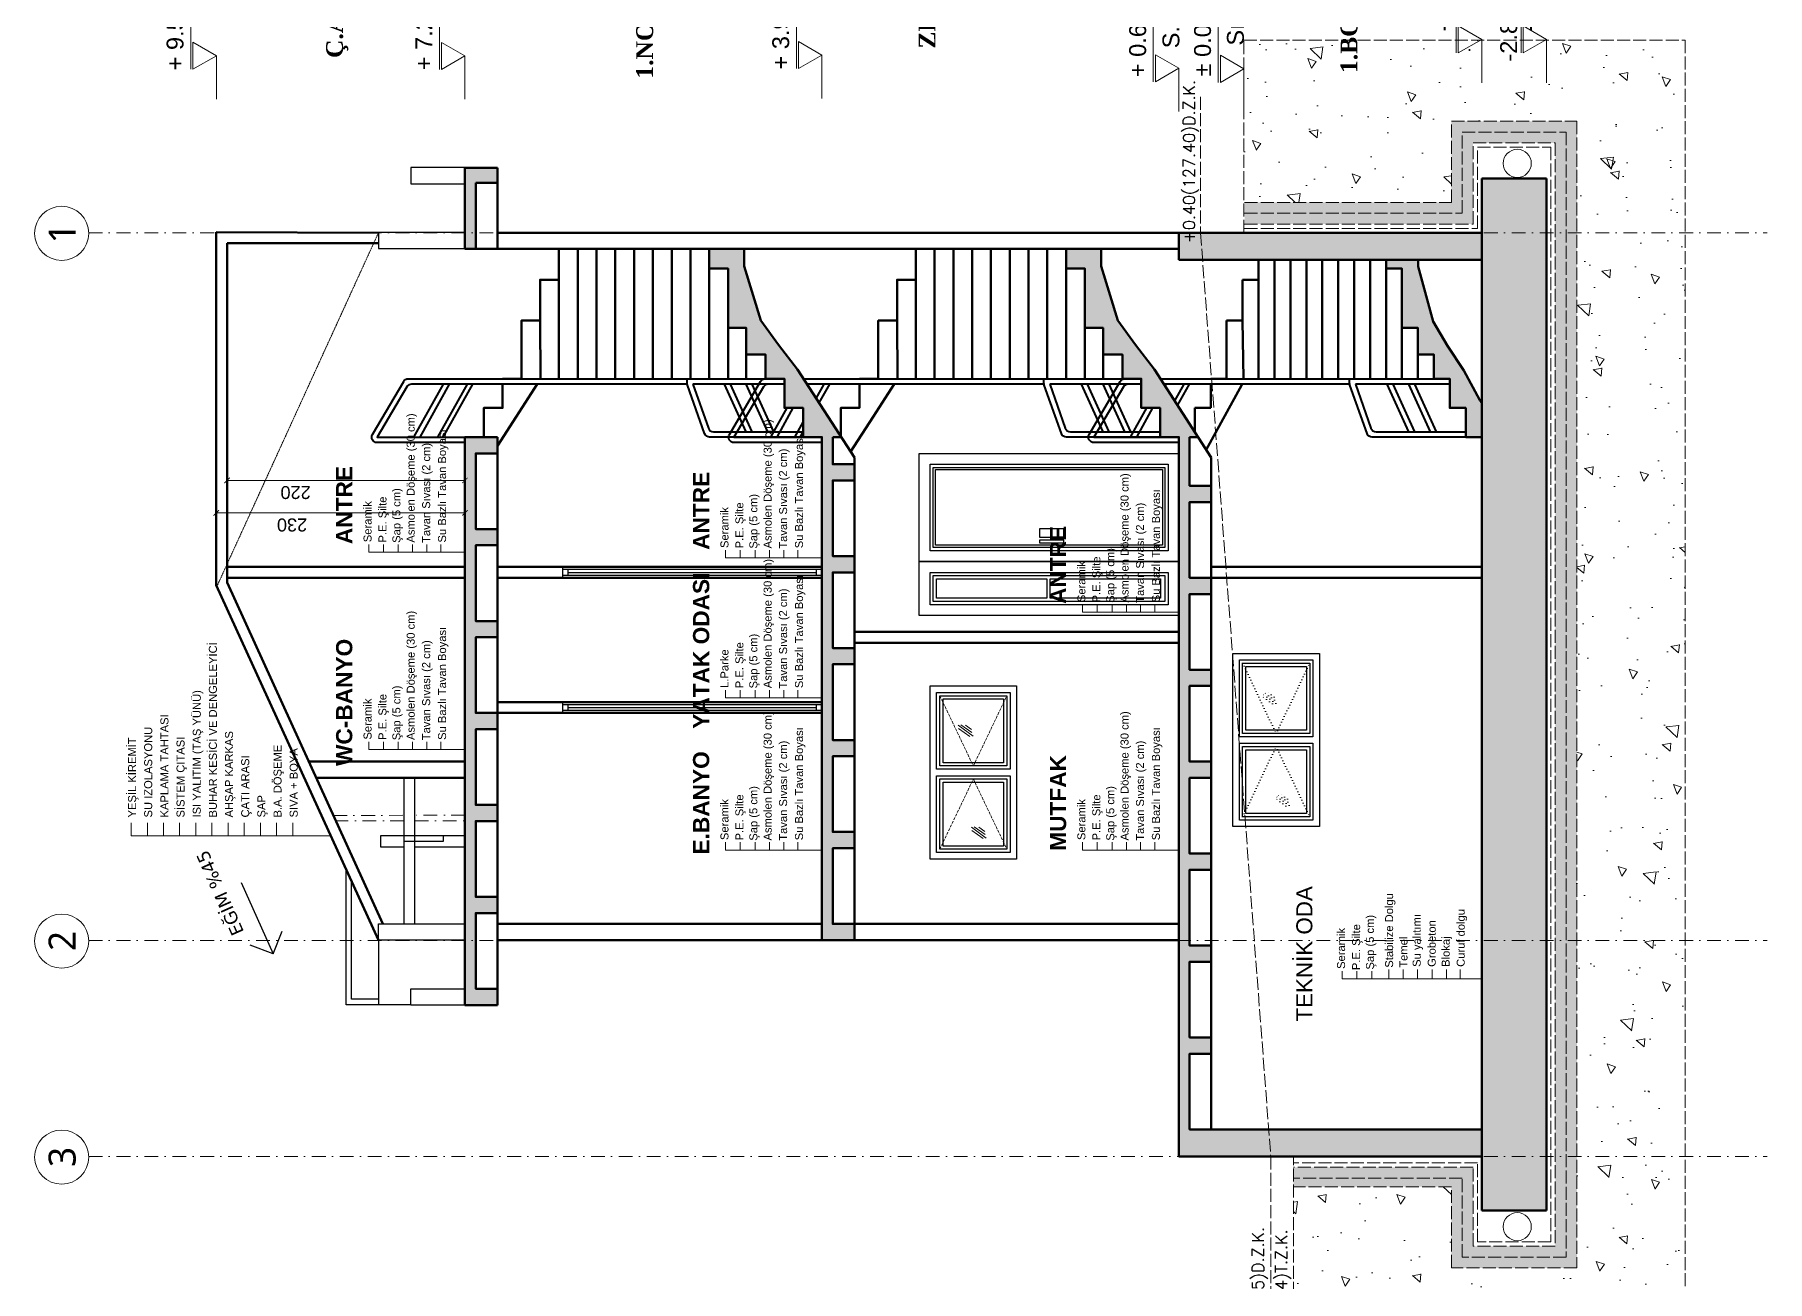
# Model space of a CAD drawing. Header units: millimetres. Extents: x 14753 to 45183, y 5640 to 19518.
# Drawn here: x 15991.6 to 16392.1, y 6504.4 to 6792.6 of the extents above; entities that cross this region are included whole.
import ezdxf

# ---------------------------------------------------------------- set-up
doc = ezdxf.new("R2010")
doc.units = ezdxf.units.MM
for name, pattern in [('ACAD_ISO02W100', [15, 12, -3]), ('ACAD_ISO07W100', [3, 0, -3]), ('DASHDOT', [25.4, 12.7, -6.35, 0, -6.35]), ('DOT', [0.25, 0, -0.25]), ('DUZ', [0]), ('HIDDEN', [0.375, 0.25, -0.125])]:
    doc.linetypes.add(name, pattern=pattern)
doc.layers.add('a_p1_enince', color=1, linetype='Continuous')
doc.layers.add('pencere', color=2, linetype='Continuous')
for name, color, linetype, lineweight in [('AKS', 251, 'DASHDOT', 0), ('Duvar', 1, 'Continuous', 50), ('DUVAR_0.30_gkhn', 7, 'DUZ', 30), ('Görüneyen', 250, 'HIDDEN', 0), ('k aks', 44, 'DASHDOT', 18), ('K GÖRÜNÜŞ ARKA', 133, 'Continuous', 25), ('k ic olcu', 254, 'Continuous', 18), ('k kot', 31, 'Continuous', 20), ('k pencere', 4, 'Continuous', 25), ('k tarama', 252, 'Continuous', 9), ('k yazi', 253, 'Continuous', 15), ('kesiklii çizgi', 244, 'ACAD_ISO02W100', 5), ('Kolon', 30, 'Continuous', 50), ('korkuluk', 6, 'Continuous', 40), ('YAZI', 1, 'Continuous', 0)]:
    doc.layers.add(name, color=color, linetype=linetype, lineweight=lineweight)
doc.styles.add('MtXpl_Segoe_UI', font='segoeui.ttf')
doc.styles.add('OLCU', font='romans.shx')
doc.styles.get("Standard").update_dxf_attribs({"font": 'arial.ttf'})
doc.dimstyles.new('icölcü', dxfattribs={"dimtxt": 12, "dimasz": 5, "dimexe": 1.25, "dimexo": 0.625, "dimgap": 5, "dimtad": 1, "dimdec": 0, "dimtxsty": 'Standard', "dimblk": 'ARCHTICK', "dimcen": -10, "dimse1": 1, "dimse2": 1, "dimadec": 0, "dimazin": 0, "dimtfac": 1, "dimtdec": 0, "dimtix": 1, "dimtmove": 0, "dimatfit": 3, "dimldrblk": 'ARCHTICK', "dimfxl": 1, "dimarcsym": 0})

# ---------------------------------------------------------------- blocks, each defined once
blk = doc.blocks.new('_ArchTick')
at = {"color": 0, "linetype": 'ByBlock', "const_width": 0.15}
blk.add_lwpolyline([(-0.5, -0.5), (0.5, 0.5)], dxfattribs=at)
blk = doc.blocks.new('*D876')
at = {"layer": 'Defpoints', "color": 0, "transparency": 16777216}
for p in [(389930, 4552732.9), (389981, 4552732.9), (389990, 4552502.9)]:
    blk.add_point(p, dxfattribs=at)
at = {"layer": 'k ic olcu', "color": 0, "lineweight": -2, "transparency": 16777216}
blk.add_line((389981, 4552502.9), (389981, 4552732.9), dxfattribs=at)
at = {"layer": 'k ic olcu', "color": 0, "lineweight": -2, "transparency": 16777216, "xscale": 5, "yscale": 5, "zscale": 5}
for p, rotation in [((389981, 4552732.9), 90), ((389981, 4552502.9), 270)]:
    blk.add_blockref('_ArchTick', p, dxfattribs=dict(at, rotation=rotation))
at = {"layer": 'k ic olcu', "color": 0, "transparency": 16777216, "insert": (389969.9, 4552662.8), "char_height": 12, "attachment_point": 5, "rotation": 90}
blk.add_mtext('230', dxfattribs=at)
blk = doc.blocks.new('GXFFCGXFGFC')
at = {"layer": 'k yazi'}
for p, q in [((25995.3, 12934.2), (25995.3, 12749.5)), ((26007.4, 12934.2), (25995.3, 12934.2)), ((26007.4, 12919.2), (25995.3, 12919.2)), ((26007.4, 12904.3), (25995.3, 12904.3)), ((26007.4, 12889.4), (25995.3, 12889.4)), ((26007.4, 12874.4), (25995.3, 12874.4)), ((26007.4, 12859.5), (25995.3, 12859.5)), ((26007.4, 12844.6), (25995.3, 12844.6)), ((26007.4, 12829.6), (25995.3, 12829.6)), ((26007.4, 12814.7), (25995.3, 12814.7)), ((26007.4, 12799.7), (25995.3, 12799.7)), ((26007.4, 12784.8), (25995.3, 12784.8))]:
    blk.add_line(p, q, dxfattribs=at)
for s, p in [('YEŞİL KİREMİT', (26012.4, 12929.6)), ('SU IZOLASYONU', (26012.4, 12914.7)), ('KAPLAMA TAHTASI', (26012.4, 12899.7)), ('SİSTEM ÇITASI', (26012.4, 12884.8)), ('BUHAR KESİCİ VE DENGELEYİCİ', (26012.4, 12854.9)), ('ISI YALITIM (TAŞ YÜNÜ)', (26012.4, 12869.8)), ('AHŞAP KARKAS', (26012.4, 12840)), ('ÇATI ARASI', (26012.4, 12825)), ('ŞAP', (26012.4, 12810.1)), ('B.A. DÖŞEME', (26012.4, 12795.1)), ('SIVA + BOYA', (26012.4, 12780.2))]:
    blk.add_text(s, height=7.4, dxfattribs=at).set_placement(p)
blk = doc.blocks.new('kot1')
for p, q in [((578788.5, 90039.1), (578863, 90039.1)), ((578801, 90015.5), (578761, 90015.5))]:
    blk.add_line(p, q)
blk.add_lwpolyline([(578813.5, 90037.1), (578788.5, 90037.1), (578801, 90015.5)], close=True)
blk = doc.blocks.new('KOT11')
at = {"layer": 'YAZI'}
for p in [(-188397.4, 4462717.3), (-188397.5, 4462487.4), (-188396.8, 4462157.4), (-188408.9, 4461827.4), (-188409.5, 4461767.4), (-188382.3, 4461547.4), (-188382.3, 4461487.4)]:
    blk.add_blockref('kot1', p, dxfattribs=at)
for s, p in [('+ 9.50', (390390.1, 4552763.2, 574.2)), ('Mahya Kotu', (390438.3, 4552732.5, 574.2)), ('+ 7.20', (390390.2, 4552533.2, 574.2)), ('Döşeme Üst Kotu', (390439.6, 4552502.4, 574.2)), ('+ 3.90', (390390.9, 4552203.2, 574.2)), ('Döşeme Üst Kotu', (390434.3, 4552172.4, 574.2)), ('+ 0.60(127.60)', (390383.8, 4551873.2, 574.2)), ('S.B.K.', (390410.5, 4551842.4, 574.2)), ('± 0.00(127.00)', (390384.5, 4551813.2, 574.2)), ('Sıfır kotu', (390413, 4551782.8, 574.2)), ('-2.20', (390426.2, 4551591.2, 574.2)), ('Temel Üst Kotu', (390431.9, 4551562.4, 574.2)), ('-2.80', (390398.2, 4551530.2, 459.4)), ('Temel Alt Kotu', (390426.7, 4551502.5, 459.4))]:
    blk.add_text(s, height=15.6, dxfattribs=at).set_placement(p)
at = {"layer": 'YAZI', "char_height": 15.6, "width": 230.85, "attachment_point": 2}
for s, insert in [('{\\fTimes New Roman|b1|i0|c162|p18;Ç.A.P.}', (390434.6, 4552631.3, 0)), ('{\\fTimes New Roman|b1|i0|c162|p18;1.NORMAL  KAT}', (390476.4, 4552344.6, 0)), ('{\\fTimes New Roman|b1|i0|c162|p18;ZEMİN  KAT}', (390481.6, 4552083.5, 0)), ('{\\fTimes New Roman|b1|i0|c162|p18;1.BODRUM  KAT}', (390481.6, 4551693.4, 0))]:
    blk.add_mtext(s, dxfattribs=dict(at, insert=insert))
blk = doc.blocks.new('*D863')
at = {"layer": 'Defpoints', "color": 0, "transparency": 16777216}
for p in [(390011, 4552722.9), (390230.3, 4552722.9), (390020, 4552502.9)]:
    blk.add_point(p, dxfattribs=at)
at = {"layer": 'k ic olcu', "color": 0, "lineweight": -2, "transparency": 16777216}
blk.add_line((390011, 4552502.9), (390011, 4552722.9), dxfattribs=at)
at = {"layer": 'k ic olcu', "color": 0, "lineweight": -2, "transparency": 16777216, "xscale": 5, "yscale": 5, "zscale": 5}
for p, rotation in [((390011, 4552722.9), 90), ((390011, 4552502.9), 270)]:
    blk.add_blockref('_ArchTick', p, dxfattribs=dict(at, rotation=rotation))
at = {"layer": 'k ic olcu', "color": 0, "transparency": 16777216, "insert": (389999.9, 4552659.5), "char_height": 12, "attachment_point": 5, "rotation": 90}
blk.add_mtext('220', dxfattribs=at)
blk = doc.blocks.new('a blok a-a kesit')
at = {"layer": 'k tarama'}
h = blk.add_hatch(dxfattribs=at)
h.set_pattern_fill('JIS_STN_2.5', color=256, scale=1.5)
h.paths.add_polyline_path([(389881, 4552492.9), (389951, 4552492.9), (389951, 4552472.9), (389966, 4552472.9), (389966, 4552492.9), (390036, 4552492.9), (390036, 4552472.9), (390051, 4552472.9), (390051, 4552502.9), (389526, 4552502.9), (389526, 4552472.9), (389541, 4552472.9), (389541, 4552492.9), (389611, 4552492.9), (389611, 4552472.9), (389626, 4552472.9), (389626, 4552492.9), (389696, 4552492.9), (389696, 4552472.9), (389711, 4552472.9), (389711, 4552492.9), (389781, 4552492.9), (389781, 4552472.9), (389796, 4552472.9), (389796, 4552492.9), (389866, 4552492.9), (389866, 4552472.9), (389881, 4552472.9)])
h.paths.add_polyline_path([(390300, 4552502.9), (390225, 4552502.9), (390225, 4552492.9), (390286, 4552492.9), (390286, 4552472.9), (390300, 4552472.9)])
h.paths.add_polyline_path([(390136.3, 4551883), (390158.8, 4551899.3), (390209.1, 4551914.7), (390225, 4551914.7), (390225, 4551947.1), (390206.9, 4551947.1), (390206.9, 4551929.7), (390152, 4551929.7), (390152, 4551912.9), (390127.3, 4551912.9), (390127.3, 4551895), (390105, 4551895), (390105, 4551877.6), (390078, 4551877.6), (390078, 4551860.3), (390051, 4551860.3), (390051, 4551842.9), (389386, 4551842.9), (389386, 4551562.9), (389411, 4551562.9), (389411, 4551812.9), (389411, 4551832.9), (389481, 4551832.9), (389481, 4551812.9), (389496, 4551812.9), (389496, 4551832.9), (389566, 4551832.9), (389566, 4551812.9), (389581, 4551812.9), (389581, 4551832.9), (389651, 4551832.9), (389651, 4551812.9), (389666, 4551812.9), (389666, 4551832.9), (389736, 4551832.9), (389736, 4551812.9), (389751, 4551812.9), (389751, 4551832.9), (389821, 4551832.9), (389821, 4551812.9), (389836, 4551812.9), (389836, 4551832.9), (389906, 4551832.9), (389906, 4551812.9), (389921, 4551812.9), (389921, 4551832.9), (389991, 4551832.9), (389991, 4551812.9), (390006, 4551812.9), (390006, 4551832.9), (390051, 4551832.9), (390051, 4551825.1), (390113.7, 4551865.4)])
h.paths.add_polyline_path([(390290, 4551562.9), (389336, 4551562.9), (389336, 4551502.9), (390290, 4551502.9)])
h.paths.add_polyline_path([(390240, 4551842.9), (390215, 4551842.9), (390215, 4551562.9), (390240, 4551562.9)])
h.paths.add_polyline_path([(390215, 4551651.3), (390206.9, 4551651.3), (390206.9, 4551636.6), (390152, 4551636.6), (390152, 4551621.8), (390127.3, 4551621.8), (390127.3, 4551607.1), (390105, 4551607.1), (390105, 4551592.4), (390078, 4551592.4), (390078, 4551577.6), (390051, 4551577.6), (390051, 4551562.9), (390082.3, 4551562.9), (390085.2, 4551564.5), (390112.7, 4551579.5), (390135.3, 4551594.4), (390157.9, 4551607.9), (390208.9, 4551621.6), (390215, 4551621.6)], flags=17)
h.paths.add_polyline_path([(389671, 4552162.9), (389671, 4552142.9), (389686, 4552142.9), (389686, 4552162.9), (389756, 4552162.9), (389756, 4552142.9), (389771, 4552142.9), (389771, 4552162.9), (389841, 4552162.9), (389841, 4552142.9), (389856, 4552142.9), (389856, 4552162.9), (389926, 4552162.9), (389926, 4552142.9), (389941, 4552142.9), (389941, 4552162.9), (390011, 4552162.9), (390011, 4552142.9), (390026, 4552142.9), (390026, 4552162.9), (390051, 4552162.9), (390051, 4552155.1), (390113.7, 4552195.4), (390136.3, 4552213), (390158.8, 4552229.3), (390209.1, 4552244.7), (390225, 4552244.7), (390225, 4552277.1), (390206.9, 4552277.1), (390206.9, 4552259.7), (390152, 4552259.7), (390152, 4552242.9), (390127.3, 4552242.9), (390127.3, 4552225), (390105, 4552225), (390105, 4552207.6), (390078, 4552207.6), (390078, 4552190.3), (390051, 4552190.3), (390051, 4552172.9), (389586, 4552172.9), (389586, 4552142.9), (389601, 4552142.9), (389601, 4552162.9)])
h = blk.add_hatch(dxfattribs=at)
h.set_pattern_fill('AR-CONC', color=256, scale=0.5)
h.paths.add_polyline_path([(390418, 4551782.1), (390268, 4551782.1), (390268, 4551590.9), (390343, 4551590.9), (390343, 4551474.9), (389283, 4551474.9), (389283, 4551590.9), (389358, 4551590.9), (389358, 4551736.9), (389183, 4551736.9), (389183, 4551374.9), (390418, 4551374.9)])
h.paths.add_polyline_path([(388999.1, 4551662.7), (389238.9, 4551662.7), (389238.9, 4551704.4), (388999.1, 4551704.4)])
h.paths.add_polyline_path([(389160.4, 4551525.8), (389230.3, 4551525.8), (389230.3, 4551555.6), (389160.4, 4551555.6)])
h.paths.add_polyline_path([(389009.1, 4551497), (389201.6, 4551497), (389201.6, 4551527.5), (389009.1, 4551527.5)])
h.paths.add_polyline_path([(389160.4, 4551585.8), (389230.3, 4551585.8), (389230.3, 4551615.6), (389160.4, 4551615.6)])
h.paths.add_polyline_path([(389013.9, 4551555.9), (389211.7, 4551555.9), (389211.7, 4551592.6), (389013.9, 4551592.6)])
h.paths.add_polyline_path([(390377.4, 4551652.7), (390617.2, 4551652.7), (390617.2, 4551694.4), (390377.4, 4551694.4)])
h.paths.add_polyline_path([(390406.2, 4551525.8), (390476.1, 4551525.8), (390476.1, 4551555.6), (390406.2, 4551555.6)])
h.paths.add_polyline_path([(390406.2, 4551585.8), (390476.1, 4551585.8), (390476.1, 4551615.6), (390406.2, 4551615.6)])
h = blk.add_hatch(dxfattribs=at)
h.set_pattern_fill('GRAVEL', color=256)
h.paths.add_polyline_path([(390343, 4551590.9), (390268, 4551590.9), (390268, 4551782.1), (390258, 4551782.1), (390258, 4551580.9), (390333, 4551580.9), (390333, 4551484.9), (389293, 4551484.9), (389293, 4551580.9), (389366, 4551580.9), (389366, 4551736.9), (389358, 4551736.9), (389358, 4551590.9), (389283, 4551590.9), (389283, 4551474.9), (390343, 4551474.9)])
h = blk.add_hatch(dxfattribs=at)
h.set_pattern_fill('JIS_STN_2.5', color=256, scale=1.5)
h.paths.add_polyline_path([(390258, 4551782.1), (390248, 4551782.1), (390248, 4551570.9), (390323, 4551570.9), (390323, 4551494.9), (389303, 4551494.9), (389303, 4551570.9), (389376, 4551570.9), (389376, 4551736.9), (389366, 4551736.9), (389366, 4551580.9), (389293, 4551580.9), (389293, 4551484.9), (390333, 4551484.9), (390333, 4551580.9), (390258, 4551580.9)])
at = {"layer": 'AKS'}
blk.add_lwpolyline([(389701.3, 4552624.6), (389701.4, 4552559.3), (389696.4, 4552559.3), (389696.3, 4552622.3)], dxfattribs=at)
blk.add_lwpolyline([(389696.4, 4552502.9), (389701.4, 4552502.9), (389701.4, 4552549.3), (389696.4, 4552549.3)], close=True, dxfattribs=at)
at = {"layer": 'Duvar'}
for p, q in [((389914.3, 4552732.9), (389586, 4552582.9)), ((389916.5, 4552722.9), (389601, 4552578.8)), ((390240.4, 4552732.9), (389914.3, 4552732.9)), ((390230.3, 4552722.9), (389916.5, 4552722.9)), ((389921, 4552502.9), (389921, 4552722.9)), ((389931, 4552502.9), (389931, 4552722.9)), ((390230.3, 4552582.9), (390230.3, 4552722.9)), ((390240, 4552582.9), (390240.4, 4552732.9)), ((389736, 4552502.9), (389736, 4552640.4)), ((389751, 4552502.9), (389751, 4552647.3)), ((389586, 4552172.9), (389586, 4552472.9)), ((389601, 4552172.9), (389601, 4552472.9)), ((389796, 4552172.9), (389796, 4552472.9)), ((389806, 4552172.9), (389806, 4552472.9)), ((389921, 4552172.9), (389921, 4552472.9)), ((389931, 4552172.9), (389931, 4552472.9)), ((390225, 4552172.9), (390225, 4552472.9)), ((390240, 4552172.9), (390240, 4552472.9)), ((390158.7, 4552433.4), (390105, 4552433)), ((390225, 4552416.1), (390105, 4552416.1)), ((390225, 4552398.7), (390105, 4552398.7)), ((390225, 4552381.3), (390105, 4552381.3)), ((390225, 4552364), (390105, 4552364)), ((390225, 4552346.6), (390105, 4552346.6)), ((390225, 4552329.2), (390105, 4552329.2)), ((390225, 4552311.8), (390105, 4552311.8)), ((390225, 4552294.5), (390105, 4552294.5)), ((390225, 4552277.1), (390105, 4552277.1)), ((390152, 4552259.7), (390105, 4552259.7)), ((390127.3, 4552242.9), (390105, 4552242.9)), ((390225, 4551842.9), (390225, 4552172.9)), ((390240, 4551842.9), (390240, 4552172.9)), ((389586, 4551842.9), (389586, 4552142.9)), ((389601, 4551842.9), (389601, 4552142.9)), ((389861, 4551842.9), (389861, 4552142.9)), ((389871, 4551842.9), (389871, 4552142.9)), ((390158.7, 4552103.4), (390105, 4552103)), ((390225, 4552086.1), (390105, 4552086.1)), ((390225, 4552068.7), (390105, 4552068.7)), ((390225, 4552051.3), (390105, 4552051.3)), ((390225, 4552034), (390105, 4552034)), ((390225, 4552016.6), (390105, 4552016.6)), ((390225, 4551999.2), (390105, 4551999.2)), ((390225, 4551981.8), (390105, 4551981.8)), ((390225, 4551964.5), (390105, 4551964.5)), ((390225, 4551947.1), (390105, 4551947.1)), ((390152, 4551929.7), (390105, 4551929.7)), ((390127.3, 4551912.9), (390105, 4551912.9)), ((390055.8, 4551828.2), (390078, 4551828.2)), ((390078, 4551828.2), (390078, 4551813.4)), ((389921, 4551562.9), (389921, 4551812.9)), ((389931, 4551562.9), (389931, 4551812.9)), ((390078, 4551813.4), (390100, 4551813.4)), ((390105, 4551813.4), (390105, 4551798.7)), ((390105, 4551798.7), (390158.7, 4551798.7)), ((390158.7, 4551798.7), (390158.7, 4551784)), ((390158.7, 4551784), (390105, 4551783.1)), ((390158.7, 4551784), (390196.5, 4551784)), ((390196.5, 4551784), (390196.5, 4551769.2)), ((390105, 4551769.2), (390215, 4551769.2)), ((390105, 4551754.5), (390215, 4551754.5)), ((390105, 4551739.7), (390215, 4551739.7)), ((390105, 4551725), (390215, 4551725)), ((390105, 4551710.3), (390215, 4551710.3)), ((390105, 4551695.5), (390215, 4551695.5)), ((390105, 4551680.8), (390215, 4551680.8)), ((390105, 4551666.1), (390215, 4551666.1)), ((390105, 4551651.3), (390215, 4551651.3)), ((390152, 4551636.6), (390105, 4551636.6)), ((390127.3, 4551621.8), (390105, 4551621.8))]:
    blk.add_line(p, q, dxfattribs=at)
for points in [[(390100, 4552468.2), (390078, 4552468.2), (390078, 4552485.5), (390051, 4552485.5)], [(390042.9, 4552472.9), (390069.9, 4552455.5), (390100, 4552436.2)], [(390196.5, 4552416.1), (390196.5, 4552433.4), (390158.7, 4552433.4), (390158.7, 4552450.8), (390105, 4552450.8), (390105, 4552468.2)], [(390037.5, 4552146.4), (390069.9, 4552125.5), (390100, 4552106.2)], [(390100, 4552138.2), (390078, 4552138.2), (390078, 4552155.5), (390051, 4552155.5)], [(390196.5, 4552086.1), (390196.5, 4552103.4), (390158.7, 4552103.4), (390158.7, 4552120.8), (390105, 4552120.8), (390105, 4552138.2)], [(390039.2, 4551817.5), (390099.3, 4551784.7), (390100, 4551784.5)]]:
    blk.add_lwpolyline(points, dxfattribs=at)
at = {"layer": 'DUVAR_0.30_gkhn'}
for points in [[(389586, 4552502.9), (389586, 4552582.9), (389601, 4552582.9), (389601, 4552502.9)], [(389672.4, 4552549.3), (389672.4, 4552502.9), (389682.4, 4552502.9), (389682.4, 4552581.1), (389672.4, 4552581.1), (389672.4, 4552559.3)], [(390240.3, 4552502.9), (390240.3, 4552582.9), (390225.3, 4552582.9), (390225.3, 4552502.9)], [(389672.4, 4552559.3), (389601, 4552559.3), (389601, 4552549.3), (389736, 4552549.3)], [(389736, 4552559.3), (389672.4, 4552559.3), (389672.4, 4552559.3)], [(389526, 4552502.9), (389526, 4552552.9), (389541, 4552552.9), (389541, 4552502.9)], [(390300.3, 4552502.9), (390300.3, 4552552.9), (390285.3, 4552552.9), (390285.3, 4552502.9)]]:
    blk.add_lwpolyline(points, dxfattribs=at)
blk.add_lwpolyline([(389682.4, 4552559.3), (389677.4, 4552559.3), (389677.4, 4552522.9), (389682.4, 4552522.9)], close=True, dxfattribs=at)
at = {"layer": 'Görüneyen'}
blk.add_line((390240, 4552582.9), (389913, 4552732.3), dxfattribs=at)
at = {"layer": 'Görüneyen', "ltscale": 10}
for p, q in [((389670, 4552063.9), (389735, 4552032.9)), ((389812, 4552063.9), (389747, 4552032.9)), ((389735, 4552032.9), (389670, 4552001.9)), ((389747, 4552032.9), (389812, 4552001.9))]:
    blk.add_line(p, q, dxfattribs=at)
at = {"layer": 'Görüneyen', "linetype": 'DOT', "ltscale": 10}
for p, q in [((389700, 4551783.9), (389765, 4551752.9)), ((389842, 4551783.9), (389777, 4551752.9)), ((389765, 4551752.9), (389700, 4551721.9)), ((389777, 4551752.9), (389842, 4551721.9))]:
    blk.add_line(p, q, dxfattribs=at)
at = {"layer": 'k aks'}
for p, q in [((389386, 4552850.8), (389386, 4551298.8)), ((389585.7, 4552850.8), (389585.7, 4551298.8)), ((390240, 4552850.8), (390240, 4551298.8))]:
    blk.add_line(p, q, dxfattribs=at)
at = {"layer": 'k aks', "linetype": 'Continuous'}
for centre in [(389385.4, 4552875.8), (389585.1, 4552875.8), (390239.4, 4552875.8)]:
    blk.add_circle(centre, 25, dxfattribs=at)
at = {"layer": 'K GÖRÜNÜŞ ARKA'}
blk.add_line((389586, 4552582.9), (389526.3, 4552582.9), dxfattribs=at)
for points in [[(389526.3, 4552552.9), (389526.3, 4552612.9), (389651.7, 4552612.9)], [(389531.3, 4552582.9), (389531.3, 4552607.9), (389640.7, 4552607.9)]]:
    blk.add_lwpolyline(points, dxfattribs=at)
at = {"layer": 'k pencere'}
for p, q in [((389639.4, 4552709.7), (389573.3, 4552680.3)), ((389573.3, 4552680.3), (389581.2, 4552701.4)), ((389573.3, 4552680.3), (389594.3, 4552672)), ((389798.5, 4552412.9), (389798.5, 4552172.9)), ((389803.5, 4552407.9), (389798.5, 4552407.9)), ((389801, 4552407.9), (389801, 4552177.9)), ((389803.5, 4552172.9), (389803.5, 4552412.9)), ((389923.5, 4552412.9), (389923.5, 4552172.9)), ((389928.5, 4552407.9), (389923.5, 4552407.9)), ((389926, 4552407.9), (389926, 4552177.9)), ((389928.5, 4552172.9), (389928.5, 4552412.9)), ((389798.5, 4552177.9), (389803.5, 4552177.9)), ((389923.5, 4552177.9), (389928.5, 4552177.9))]:
    blk.add_line(p, q, dxfattribs=at)
for points in [[(389796, 4552172.9), (389806, 4552172.9), (389806, 4552412.9), (389796, 4552412.9)], [(389921, 4552172.9), (389931, 4552172.9), (389931, 4552412.9), (389921, 4552412.9)], [(389821, 4551992.9), (389661, 4551992.9), (389661, 4552072.9), (389821, 4552072.9)], [(389738, 4552066.9), (389738, 4551998.9), (389667, 4551998.9), (389667, 4552066.9)], [(389735, 4552063.9), (389735, 4552001.9), (389670, 4552001.9), (389670, 4552063.9)], [(389732, 4552060.9), (389732, 4552004.9), (389673, 4552004.9), (389673, 4552060.9)], [(389744, 4552066.9), (389815, 4552066.9), (389815, 4551998.9), (389744, 4551998.9)], [(389747, 4552063.9), (389812, 4552063.9), (389812, 4552001.9), (389747, 4552001.9)], [(389750, 4552060.9), (389809, 4552060.9), (389809, 4552004.9), (389750, 4552004.9)], [(389851, 4551712.9), (389691, 4551712.9), (389691, 4551792.9), (389851, 4551792.9)], [(389768, 4551786.9), (389768, 4551718.9), (389697, 4551718.9), (389697, 4551786.9)], [(389765, 4551783.9), (389765, 4551721.9), (389700, 4551721.9), (389700, 4551783.9)], [(389762, 4551780.9), (389762, 4551724.9), (389703, 4551724.9), (389703, 4551780.9)], [(389774, 4551786.9), (389845, 4551786.9), (389845, 4551718.9), (389774, 4551718.9)], [(389777, 4551783.9), (389842, 4551783.9), (389842, 4551721.9), (389777, 4551721.9)], [(389780, 4551780.9), (389839, 4551780.9), (389839, 4551724.9), (389780, 4551724.9)]]:
    blk.add_lwpolyline(points, close=True, dxfattribs=at)
at = {"layer": 'k tarama'}
for p, q in [((389774.4, 4552036.2), (389781.8, 4552046.5)), ((389774.7, 4552033.2), (389784.6, 4552047)), ((389680, 4552023.9), (389687.5, 4552034.2)), ((389680.4, 4552020.9), (389690.3, 4552034.7)), ((389683.7, 4552022), (389690.8, 4552032)), ((389778, 4552034.4), (389785.2, 4552044.4)), ((389780.7, 4552034.7), (389784.7, 4552040.2)), ((389686.3, 4552022.3), (389690.3, 4552027.9))]:
    blk.add_line(p, q, dxfattribs=at)
at = {"layer": 'k tarama', "linetype": 'ACAD_ISO07W100'}
for p, q in [((389804.4, 4551756.2), (389811.8, 4551766.5)), ((389804.7, 4551753.2), (389814.6, 4551767)), ((389808, 4551754.4), (389815.2, 4551764.4)), ((389810.7, 4551754.7), (389814.7, 4551760.2)), ((389710, 4551743.9), (389717.5, 4551754.2)), ((389710.4, 4551740.9), (389720.3, 4551754.7)), ((389713.7, 4551742), (389720.8, 4551752)), ((389716.3, 4551742.3), (389720.3, 4551747.9))]:
    blk.add_line(p, q, dxfattribs=at)
at = {"layer": 'k tarama'}
for centre in [(389321.1, 4551530), (390304.1, 4551530)]:
    blk.add_circle(centre, 13, dxfattribs=at)
at = {"layer": 'k yazi'}
for p, q in [((389762.1, 4552591.9), (389769.4, 4552591.9)), ((389762.1, 4552502.9), (389762.1, 4552591.9)), ((389944.6, 4552591.9), (389951.9, 4552591.9)), ((389944.6, 4552502.9), (389944.6, 4552591.9)), ((389762.1, 4552578.4), (389769.4, 4552578.4)), ((389944.6, 4552578.4), (389951.9, 4552578.4)), ((389762.1, 4552564.6), (389769.4, 4552564.6)), ((389762.1, 4552564.6), (389769.4, 4552564.6)), ((389944.6, 4552564.6), (389951.9, 4552564.6)), ((389944.6, 4552564.6), (389951.9, 4552564.6)), ((389762.1, 4552551.4), (389769.4, 4552551.4)), ((389762.1, 4552551.4), (389769.4, 4552551.4)), ((389944.6, 4552551.4), (389951.9, 4552551.4)), ((389944.6, 4552551.4), (389951.9, 4552551.4)), ((389762.1, 4552538.2), (389769.4, 4552538.2)), ((389762.1, 4552538.2), (389769.4, 4552538.2)), ((389944.6, 4552538.2), (389951.9, 4552538.2)), ((389944.6, 4552538.2), (389951.9, 4552538.2)), ((389762.1, 4552525.1), (389769.4, 4552525.1)), ((389762.1, 4552525.1), (389769.4, 4552525.1)), ((389944.6, 4552525.1), (389951.9, 4552525.1)), ((389944.6, 4552525.1), (389951.9, 4552525.1)), ((389669.3, 4552261.9), (389676.5, 4552261.9)), ((389669.3, 4552172.9), (389669.3, 4552261.9)), ((389810, 4552261.9), (389817.2, 4552261.9)), ((389810, 4552172.9), (389810, 4552261.9)), ((389939.3, 4552261.9), (389946.5, 4552261.9)), ((389939.3, 4552172.9), (389939.3, 4552261.9)), ((389669.3, 4552248.4), (389676.5, 4552248.4)), ((389810, 4552248.4), (389817.2, 4552248.4)), ((389939.3, 4552248.4), (389946.5, 4552248.4)), ((389669.3, 4552234.6), (389676.5, 4552234.6)), ((389669.3, 4552234.6), (389676.5, 4552234.6)), ((389669.3, 4552221.4), (389676.5, 4552221.4)), ((389669.3, 4552221.4), (389676.5, 4552221.4)), ((389810, 4552234.6), (389817.2, 4552234.6)), ((389810, 4552234.6), (389817.2, 4552234.6)), ((389810, 4552221.4), (389817.2, 4552221.4)), ((389810, 4552221.4), (389817.2, 4552221.4)), ((389939.3, 4552234.6), (389946.5, 4552234.6)), ((389939.3, 4552234.6), (389946.5, 4552234.6)), ((389939.3, 4552221.4), (389946.5, 4552221.4)), ((389939.3, 4552221.4), (389946.5, 4552221.4)), ((389669.3, 4552208.2), (389676.5, 4552208.2)), ((389669.3, 4552208.2), (389676.5, 4552208.2)), ((389810, 4552208.2), (389817.2, 4552208.2)), ((389810, 4552208.2), (389817.2, 4552208.2)), ((389939.3, 4552208.2), (389946.5, 4552208.2)), ((389939.3, 4552208.2), (389946.5, 4552208.2)), ((389669.3, 4552195.1), (389676.5, 4552195.1)), ((389669.3, 4552195.1), (389676.5, 4552195.1)), ((389810, 4552195.1), (389817.2, 4552195.1)), ((389810, 4552195.1), (389817.2, 4552195.1)), ((389939.3, 4552195.1), (389946.5, 4552195.1)), ((389939.3, 4552195.1), (389946.5, 4552195.1)), ((389669.3, 4551931.9), (389676.5, 4551931.9)), ((389669.3, 4551842.9), (389669.3, 4551931.9)), ((389669.3, 4551918.4), (389676.5, 4551918.4)), ((389889.3, 4551931.9), (389896.5, 4551931.9)), ((389889.3, 4551842.9), (389889.3, 4551931.9)), ((389889.3, 4551918.4), (389896.5, 4551918.4)), ((389669.3, 4551904.6), (389676.5, 4551904.6)), ((389669.3, 4551904.6), (389676.5, 4551904.6)), ((389889.3, 4551904.6), (389896.5, 4551904.6)), ((389889.3, 4551904.6), (389896.5, 4551904.6)), ((389669.3, 4551891.4), (389676.5, 4551891.4)), ((389669.3, 4551891.4), (389676.5, 4551891.4)), ((389889.3, 4551891.4), (389896.5, 4551891.4)), ((389889.3, 4551891.4), (389896.5, 4551891.4)), ((389669.3, 4551878.2), (389676.5, 4551878.2)), ((389669.3, 4551878.2), (389676.5, 4551878.2)), ((389889.3, 4551878.2), (389896.5, 4551878.2)), ((389889.3, 4551878.2), (389896.5, 4551878.2)), ((389669.3, 4551865.1), (389676.5, 4551865.1)), ((389669.3, 4551865.1), (389676.5, 4551865.1)), ((389889.3, 4551865.1), (389896.5, 4551865.1)), ((389889.3, 4551865.1), (389896.5, 4551865.1)), ((389550.1, 4551562.9), (389550.1, 4551691.9)), ((389550.1, 4551691.9), (389557.4, 4551691.9)), ((389550.1, 4551678.4), (389557.4, 4551678.4)), ((389550.1, 4551664.5), (389557.4, 4551664.5)), ((389550.1, 4551664.5), (389557.4, 4551664.5)), ((389550.1, 4551648.9), (389558.8, 4551648.9)), ((389550.1, 4551635.6), (389558.8, 4551635.6)), ((389550.1, 4551635.6), (389558.8, 4551635.6)), ((389550.1, 4551635.6), (389558.8, 4551635.6)), ((389550.1, 4551622.3), (389558.8, 4551622.3)), ((389550.1, 4551622.3), (389558.8, 4551622.3)), ((389550.1, 4551608.7), (389558.8, 4551608.7)), ((389550.1, 4551595.5), (389558.8, 4551595.5)), ((389550.1, 4551595.5), (389558.8, 4551595.5)), ((389550.1, 4551582.8), (389558.8, 4551582.8))]:
    blk.add_line(p, q, dxfattribs=at)
at = {"layer": 'kesiklii çizgi', "color": 251}
blk.add_lwpolyline([(390365.6, 4551822.9), (390240, 4551822.9), (389386, 4551757.9), (389202.7, 4551757.9)], dxfattribs=at)
at = {"layer": 'kesiklii çizgi'}
for points in [[(390240, 4551782.7), (390418, 4551782.7), (390418, 4551374.9), (389183, 4551374.9), (389183, 4551736.9), (389385.1, 4551736.9)], [(390268, 4551782.1), (390268, 4551590.9), (390343, 4551590.9), (390343, 4551474.9), (389283, 4551474.9), (389283, 4551590.9), (389358, 4551590.9), (389358, 4551736.9)], [(390258, 4551782.1), (390258, 4551580.9), (390333, 4551580.9), (390333, 4551484.9), (389293, 4551484.9), (389293, 4551580.9), (389366, 4551580.9), (389366, 4551736.9)], [(390248, 4551782.1), (390248, 4551570.9), (390323, 4551570.9), (390323, 4551494.9), (389303, 4551494.9), (389303, 4551570.9), (389376, 4551570.9), (389376, 4551736.9)], [(390244, 4551782.1), (390244, 4551566.9), (390319, 4551566.9), (390319, 4551498.9), (389307, 4551498.9), (389307, 4551566.9), (389380, 4551566.9), (389380, 4551736.9)]]:
    blk.add_lwpolyline(points, dxfattribs=at)
at = {"layer": 'Kolon'}
for p, q in [((389526, 4552502.9), (390051, 4552502.9)), ((389526, 4552472.9), (389526, 4552502.9)), ((390051, 4552472.9), (390051, 4552502.9)), ((390225, 4552502.9), (390300, 4552502.9)), ((390225, 4552472.9), (390225, 4552502.9)), ((390300, 4552472.9), (390300, 4552502.9)), ((390225, 4552492.9), (390286, 4552492.9)), ((390286, 4552492.9), (390286, 4552472.9)), ((389526, 4552472.9), (390051, 4552472.9)), ((390225, 4552472.9), (390300, 4552472.9)), ((389586, 4552142.9), (389586, 4552172.9)), ((390051, 4552162.9), (390051, 4552155.1)), ((389386, 4551842.9), (389386, 4551562.9)), ((390215, 4551842.9), (390240, 4551842.9)), ((390215, 4551842.9), (390215, 4551562.9)), ((390240, 4551842.9), (390240, 4551562.9)), ((389411, 4551812.9), (389411, 4551562.9)), ((389336, 4551562.9), (390290, 4551562.9)), ((389336, 4551502.9), (389336, 4551562.9)), ((390290, 4551502.9), (390290, 4551562.9)), ((389336, 4551502.9), (390290, 4551502.9))]:
    blk.add_line(p, q, dxfattribs=at)
for points in [[(389541, 4552472.9), (389541, 4552492.9), (389611, 4552492.9), (389611, 4552472.9)], [(389626, 4552472.9), (389626, 4552492.9), (389696, 4552492.9), (389696, 4552472.9)], [(389711, 4552472.9), (389711, 4552492.9), (389781, 4552492.9), (389781, 4552472.9)], [(389796, 4552472.9), (389796, 4552492.9), (389866, 4552492.9), (389866, 4552472.9)], [(389881, 4552472.9), (389881, 4552492.9), (389951, 4552492.9), (389951, 4552472.9)], [(389966, 4552472.9), (389966, 4552492.9), (390036, 4552492.9), (390036, 4552472.9)], [(389586, 4552172.9), (390051, 4552172.9), (390051, 4552190.3), (390078, 4552190.3), (390078, 4552207.6), (390105, 4552207.6), (390105, 4552225), (390127.3, 4552225), (390127.3, 4552242.9), (390152, 4552242.9), (390152, 4552259.7), (390206.9, 4552259.7), (390206.9, 4552277.1), (390225, 4552277.1)], [(389586, 4552142.9), (390032.1, 4552142.9), (390113.7, 4552195.4), (390136.3, 4552213), (390158.8, 4552229.3), (390209.1, 4552244.7), (390225, 4552244.7)], [(389601, 4552142.9), (389601, 4552162.9), (389671, 4552162.9), (389671, 4552142.9)], [(389686, 4552142.9), (389686, 4552162.9), (389756, 4552162.9), (389756, 4552142.9)], [(389771, 4552142.9), (389771, 4552162.9), (389841, 4552162.9), (389841, 4552142.9)], [(389856, 4552142.9), (389856, 4552162.9), (389926, 4552162.9), (389926, 4552142.9)], [(389941, 4552142.9), (389941, 4552162.9), (390011, 4552162.9), (390011, 4552142.9)], [(390026, 4552142.9), (390026, 4552162.9), (390051, 4552162.9)], [(389386, 4551842.9), (390051, 4551842.9), (390051, 4551860.3), (390078, 4551860.3), (390078, 4551877.6), (390105, 4551877.6), (390105, 4551895), (390127.3, 4551895), (390127.3, 4551912.9), (390152, 4551912.9), (390152, 4551929.7), (390206.9, 4551929.7), (390206.9, 4551947.1), (390225, 4551947.1)], [(389411, 4551812.9), (390032.1, 4551812.9), (390113.7, 4551865.4), (390136.3, 4551883), (390158.8, 4551899.3), (390209.1, 4551914.7), (390225, 4551914.7)], [(389411, 4551812.9), (389411, 4551832.9), (389481, 4551832.9), (389481, 4551812.9)], [(389496, 4551812.9), (389496, 4551832.9), (389566, 4551832.9), (389566, 4551812.9)], [(389581, 4551812.9), (389581, 4551832.9), (389651, 4551832.9), (389651, 4551812.9)], [(389666, 4551812.9), (389666, 4551832.9), (389736, 4551832.9), (389736, 4551812.9)], [(389751, 4551812.9), (389751, 4551832.9), (389821, 4551832.9), (389821, 4551812.9)], [(389836, 4551812.9), (389836, 4551832.9), (389906, 4551832.9), (389906, 4551812.9)], [(389921, 4551812.9), (389921, 4551832.9), (389991, 4551832.9), (389991, 4551812.9)], [(390006, 4551812.9), (390006, 4551832.9), (390051, 4551832.9)], [(390051, 4551825.1), (390051, 4551832.9)], [(390051, 4551562.9), (390051, 4551577.6), (390078, 4551577.6), (390078, 4551592.4), (390105, 4551592.4), (390105, 4551607.1), (390127.3, 4551607.1), (390127.3, 4551621.8), (390152, 4551621.8), (390152, 4551636.6), (390206.9, 4551636.6), (390206.9, 4551651.3), (390215, 4551651.3)], [(390082.3, 4551562.9), (390085.2, 4551564.5), (390112.7, 4551579.5), (390135.3, 4551594.4), (390157.9, 4551607.9), (390208.9, 4551621.6), (390215, 4551621.6)]]:
    blk.add_lwpolyline(points, dxfattribs=at)
at = {"layer": 'korkuluk'}
for p, q in [((390051, 4552550.1), (390100, 4552522.9)), ((390051, 4552544.4), (390100, 4552517.2)), ((390051, 4552528), (390100, 4552500.7)), ((390051, 4552523), (390100, 4552495.7)), ((390100, 4552292.3), (390059.3, 4552277.9)), ((390100, 4552207.6), (390100, 4552292.3)), ((390056, 4552273.2), (390056, 4552190.3)), ((390056, 4552242.9), (390100, 4552262.9)), ((390056, 4552237.4), (390100, 4552257.4)), ((390056, 4552222.9), (390100, 4552242.9)), ((390056, 4552217.4), (390100, 4552237.4)), ((390051, 4552220.1), (390078, 4552205.1)), ((390051, 4552214.4), (390078, 4552199.4)), ((390051, 4552198), (390064.8, 4552190.3)), ((390051, 4552193), (390055.8, 4552190.3)), ((390051, 4552190.3), (390051.1, 4552190.3)), ((390082.6, 4552175.4), (390100, 4552165.7)), ((390086.8, 4552178.1), (390100, 4552170.7)), ((390100, 4551962.3), (390059.3, 4551947.9)), ((390100, 4551877.6), (390100, 4551962.3)), ((390056, 4551943.2), (390056, 4551860.3)), ((390056, 4551912.9), (390100, 4551932.9)), ((390056, 4551907.4), (390100, 4551927.4)), ((390056, 4551892.9), (390100, 4551912.9)), ((390056, 4551887.4), (390100, 4551907.4)), ((390051, 4551887.5), (390078, 4551872.5)), ((390051, 4551881.8), (390078, 4551866.8)), ((390001, 4551860.3), (390001.1, 4551860.3)), ((390098.3, 4551855.5), (390100, 4551854.5)), ((390080.4, 4551844), (390100, 4551833.1)), ((390084.6, 4551846.7), (390100, 4551838.1)), ((390100, 4551679.7), (390059.3, 4551665.3)), ((390100, 4551592.4), (390100, 4551679.7)), ((390056, 4551660.6), (390056, 4551577.6)), ((390056, 4551630.3), (390100, 4551650.3)), ((390056, 4551624.8), (390100, 4551644.8)), ((390056, 4551610.3), (390100, 4551630.3)), ((390056, 4551604.8), (390100, 4551624.8))]:
    blk.add_line(p, q, dxfattribs=at)
for points in [[(390046, 4552502.9), (390046, 4552584.2, -0.580192), (390053.5, 4552588.5), (390102.5, 4552559.6, -0.265669), (390105, 4552555.3), (390105, 4552433)], [(390100, 4552436.2), (390100, 4552552.4, 0.265669), (390097.5, 4552556.8), (390051, 4552584.2), (390051, 4552502.9)], [(390051, 4552190.3), (390051, 4552276.7, -0.317616), (390054.3, 4552281.4), (390099.2, 4552297.3, -0.085367), (390100.9, 4552297.6), (390105, 4552297.6)], [(390046, 4552172.9), (390046, 4552254.2, -0.580192), (390053.5, 4552258.5), (390102.5, 4552229.6, -0.265669), (390105, 4552225.3), (390105, 4552207.6)], [(390100, 4552207.6), (390100, 4552222.4, 0.265669), (390097.5, 4552226.8), (390051, 4552254.2), (390051, 4552172.9)], [(390051, 4551860.3), (390051, 4551946.7, -0.317616), (390054.3, 4551951.4), (390099.2, 4551967.3, -0.085367), (390100.9, 4551967.6), (390105, 4551967.6)], [(390046, 4551842.9), (390046, 4551921.5, -0.580192), (390053.5, 4551925.8), (390102.5, 4551897, -0.265669), (390105, 4551892.7), (390105, 4551877.6)], [(390100, 4551877.6), (390100, 4551889.8, 0.265669), (390097.5, 4551894.1), (390051, 4551921.5), (390051, 4551842.9)], [(390051, 4551577.6), (390051, 4551664.1, -0.317616), (390054.3, 4551668.8), (390099.2, 4551684.7, -0.085367), (390100.9, 4551685), (390105, 4551685)]]:
    blk.add_lwpolyline(points, format="xyb", dxfattribs=at)
for points in [[(390100, 4552297.6), (390100, 4552436.2)], [(390105, 4552433), (390105, 4552207.6)], [(390105, 4552189.8), (390105, 4552103)], [(390100, 4552106.2), (390100, 4552186.6)], [(390100, 4551967.6), (390100, 4552106.2)], [(390105, 4552103), (390105, 4551877.6)], [(390100, 4551773.5), (390100, 4551856.6)], [(390105, 4551859.8), (390105, 4551770.3)], [(390100, 4551684.9), (390100, 4551773.5)], [(390105, 4551770.3), (390105, 4551595)]]:
    blk.add_lwpolyline(points, dxfattribs=at)
for centre in [(390061, 4552273.2), (390061, 4551943.2), (390061, 4551660.6)]:
    blk.add_arc(centre, 5, 109.5173, 180, dxfattribs=at)
at = {"layer": 'pencere', "color": 128, "true_color": 0x004d39}
for points in [[(389936, 4551842.9), (389886, 4551842.9), (389886, 4552082.9), (389936, 4552082.9)], [(390036, 4551842.9), (389936, 4551842.9), (389936, 4552082.9), (390036, 4552082.9)], [(389926, 4551852.9), (389896, 4551852.9), (389896, 4552072.9), (389926, 4552072.9)], [(389923, 4551855.9), (389899, 4551855.9), (389899, 4552069.9), (389923, 4552069.9)], [(389920, 4551964.9), (389902, 4551964.9), (389902, 4552066.9), (389920, 4552066.9)], [(390026, 4551852.9), (389946, 4551852.9), (389946, 4552072.9), (390026, 4552072.9)], [(390023, 4551855.9), (389949, 4551855.9), (389949, 4552069.9), (390023, 4552069.9)], [(390021, 4551857.9), (389951, 4551857.9), (389951, 4552067.9), (390021, 4552067.9)], [(389955.9, 4551971.8), (389953.3, 4551971.8), (389953.3, 4551949.2), (389955.9, 4551949.2)], [(389966.2, 4551971.8), (389958.4, 4551971.8), (389958.4, 4551949.2), (389966.2, 4551949.2)], [(389920, 4551859.9), (389902, 4551859.9), (389902, 4551961.9), (389920, 4551961.9)]]:
    blk.add_lwpolyline(points, close=True, dxfattribs=at)
at = {"layer": 'a_p1_enince'}
blk.add_blockref('GXFFCGXFGFC', (363687, 4539877.4), dxfattribs=at)
at = {"layer": 'k ic olcu'}
blk.add_blockref('KOT11', (0, 0), dxfattribs=at)
at = {"layer": 'k aks', "style": 'MtXpl_Segoe_UI'}
for s, p in [('3', (389376.2, 4552862.9)), ('2', (389575.9, 4552862.9)), ('1', (390230.2, 4552862.9))]:
    blk.add_text(s, height=25, dxfattribs=at).set_placement(p)
at = {"layer": 'k kot', "style": 'OLCU'}
for s, p in [('+0.40(127.40)D.Z.K.', (390230.4, 4551828)), ('-0.25(126.75)D.Z.K.', (389170, 4551764.3)), ('-0.46(126.54)T.Z.K.', (389170, 4551742.8))]:
    blk.add_text(s, height=10.8, dxfattribs=at).set_placement(p)
at = {"layer": 'k yazi'}
for s, p in [('P.E. Şilte', (389558.3, 4551675.3)), ('Stabilize Dolgu', (389560.5, 4551644.8)), ('Temel', (389560.5, 4551631.5)), ('Su yalıtımı', (389561.3, 4551619.3)), ('Grobeton', (389561.3, 4551605.4)), ('Blokaj', (389561.3, 4551592.5)), ('Curuf dolgu', (389561.3, 4551578.6))]:
    blk.add_text(s, height=7.4, dxfattribs=at).set_placement(p)
at = {"layer": 'k yazi', "insert": (389670.5, 4552740.9), "char_height": 12, "attachment_point": 9, "rotation": 23.9625}
blk.add_mtext_dynamic_manual_height_columns('{\\fVerdana|b0|i0|c162|p34;EĞİM %45}', width=153.763, gutter_width=12.5, heights=[0], dxfattribs=at)
at = {"layer": 'k yazi'}
for s, insert, char_height, width, attachment_point in [('{\\fArial|b1|i0|c162|p34;\\C0;WC-BANYO}', (389805.8, 4552622.1), 15, 177.577, 2), ('{\\fArial|b1|i0|c162|p34;\\C0;ANTRE}', (389988.2, 4552622.1), 15, 177.577, 2), ('{\\C7;Seramik}', (389771.4, 4552596.7), 7.4, 53.891, 1), ('{\\C7;Seramik}', (389953.9, 4552596.7), 7.4, 53.891, 1), ('{\\fArial|b0|i0|c162|p34;\\C7;P.E. Şilte}', (389771.1, 4552582.9), 7.4, 45.536, 1), ('{\\fArial|b0|i0|c162|p34;\\C7;P.E. Şilte}', (389953.6, 4552582.9), 7.4, 45.536, 1), ('{\\fArial|b0|i0|c162|p34;\\C7;Şap (5 cm)}', (389770.8, 4552570), 7.4, 52.752, 1), ('{\\fArial|b0|i0|c162|p34;\\C7;Şap (5 cm)}', (389953.3, 4552570), 7.4, 52.752, 1), ('{\\C7;Asmolen Döşeme (30 cm)}', (389771, 4552556.8), 7.4, 121.866, 1), ('{\\fArial|b0|i0|c162|p34;\\C7;Tavan Sıvası (2 cm)}', (389770.8, 4552542.5), 7.4, 92.245, 1), ('{\\C7;Asmolen Döşeme (30 cm)}', (389953.5, 4552556.8), 7.4, 121.866, 1), ('{\\fArial|b0|i0|c162|p34;\\C7;Tavan Sıvası (2 cm)}', (389953.2, 4552542.5), 7.4, 92.245, 1), ('{\\fArial|b0|i0|c162|p34;\\C7;Su Bazlı Tavan Boyası}', (389771.1, 4552527.8), 7.4, 113.095, 1), ('{\\fArial|b0|i0|c162|p34;\\C7;Su Bazlı Tavan Boyası}', (389953.6, 4552527.8), 7.4, 113.095, 1), ('{\\fArial|b1|i0|c162|p34;\\C0;E.BANYO}', (389712.9, 4552292.1), 15, 177.577, 2), ('{\\fArial|b1|i0|c162|p34;\\C0;YATAK ODASI}', (389853.6, 4552292.1), 15, 177.577, 2), ('{\\fArial|b1|i0|c162|p34;\\C0;ANTRE}', (389982.9, 4552292.1), 15, 177.577, 2), ('{\\C7;Seramik}', (389678.5, 4552266.7), 7.4, 53.891, 1), ('{\\fArial|b0|i0|c162|p34;\\C7;P.E. Şilte}', (389678.2, 4552252.9), 7.4, 45.536, 1), ('{\\fArial|b0|i0|c162|p34;\\C7;P.E. Şilte}', (389818.9, 4552252.9), 7.4, 45.536, 1), ('{\\C7;L.Parke}', (389819.2, 4552266.7), 7.4, 53.891, 1), ('{\\C7;Seramik}', (389948.5, 4552266.7), 7.4, 53.891, 1), ('{\\fArial|b0|i0|c162|p34;\\C7;P.E. Şilte}', (389948.2, 4552252.9), 7.4, 45.536, 1), ('{\\fArial|b0|i0|c162|p34;\\C7;Şap (5 cm)}', (389677.9, 4552240), 7.4, 52.752, 1), ('{\\fArial|b0|i0|c162|p34;\\C7;Şap (5 cm)}', (389818.7, 4552240), 7.4, 52.752, 1), ('{\\fArial|b0|i0|c162|p34;\\C7;Şap (5 cm)}', (389947.9, 4552240), 7.4, 52.752, 1), ('{\\C7;Asmolen Döşeme (30 cm)}', (389678.1, 4552226.8), 7.4, 121.866, 1), ('{\\C7;Asmolen Döşeme (30 cm)}', (389818.9, 4552226.8), 7.4, 121.866, 1), ('{\\C7;Asmolen Döşeme (30 cm)}', (389948.1, 4552226.8), 7.4, 121.866, 1), ('{\\fArial|b0|i0|c162|p34;\\C7;Tavan Sıvası (2 cm)}', (389677.9, 4552212.5), 7.4, 92.245, 1), ('{\\fArial|b0|i0|c162|p34;\\C7;Tavan Sıvası (2 cm)}', (389818.6, 4552212.5), 7.4, 92.245, 1), ('{\\fArial|b0|i0|c162|p34;\\C7;Tavan Sıvası (2 cm)}', (389947.9, 4552212.5), 7.4, 92.245, 1), ('{\\fArial|b0|i0|c162|p34;\\C7;Su Bazlı Tavan Boyası}', (389678.3, 4552197.8), 7.4, 113.095, 1), ('{\\fArial|b0|i0|c162|p34;\\C7;Su Bazlı Tavan Boyası}', (389819, 4552197.8), 7.4, 113.095, 1), ('{\\fArial|b0|i0|c162|p34;\\C7;Su Bazlı Tavan Boyası}', (389948.3, 4552197.8), 7.4, 113.095, 1), ('{\\fArial|b1|i0|c162|p34;\\C0;MUTFAK}', (389712.9, 4551962.1), 15, 177.577, 2), ('{\\fArial|b1|i0|c162|p34;\\C0;ANTRE}', (389932.9, 4551962.1), 15, 177.577, 2), ('{\\C7;Seramik}', (389678.5, 4551936.7), 7.4, 53.891, 1), ('{\\C7;Seramik}', (389898.5, 4551936.7), 7.4, 53.891, 1), ('{\\fArial|b0|i0|c162|p34;\\C7;P.E. Şilte}', (389678.2, 4551922.9), 7.4, 45.536, 1), ('{\\fArial|b0|i0|c162|p34;\\C7;P.E. Şilte}', (389898.2, 4551922.9), 7.4, 45.536, 1), ('{\\fArial|b0|i0|c162|p34;\\C7;Şap (5 cm)}', (389677.9, 4551910), 7.4, 52.752, 1), ('{\\fArial|b0|i0|c162|p34;\\C7;Şap (5 cm)}', (389897.9, 4551910), 7.4, 52.752, 1), ('{\\C7;Asmolen Döşeme (30 cm)}', (389678.1, 4551896.8), 7.4, 121.866, 1), ('{\\C7;Asmolen Döşeme (30 cm)}', (389898.1, 4551896.8), 7.4, 121.866, 1), ('{\\fArial|b0|i0|c162|p34;\\C7;Tavan Sıvası (2 cm)}', (389677.9, 4551882.5), 7.4, 92.245, 1), ('{\\fArial|b0|i0|c162|p34;\\C7;Tavan Sıvası (2 cm)}', (389897.9, 4551882.5), 7.4, 92.245, 1), ('{\\fArial|b0|i0|c162|p34;\\C7;Su Bazlı Tavan Boyası}', (389678.3, 4551867.8), 7.4, 113.095, 1), ('{\\fArial|b0|i0|c162|p34;\\C7;Su Bazlı Tavan Boyası}', (389898.3, 4551867.8), 7.4, 113.095, 1), ('TEKNİK ODA', (389573.3, 4551734.3), 14.8, 355.154, 2), ('Seramik', (389559.4, 4551696.6), 7.4, 52.752, 1), ('{\\fArial|b0|i0|c162|p34;Şap (5 cm)}', (389558.8, 4551669.9), 7.4, 52.752, 1)]:
    blk.add_mtext(s, dxfattribs=dict(at, insert=insert, char_height=char_height, width=width, attachment_point=attachment_point))
at = {"layer": 'k ic olcu'}
for base, p1, p2, picture, middle in [((389981, 4552732.9), (389990, 4552502.9), (389930, 4552732.9), '*D876', (389981, 4552662.8)), ((390011, 4552722.9), (390020, 4552502.9), (390230.3, 4552722.9), '*D863', (390011, 4552659.5))]:
    dim = blk.add_linear_dim(base=base, p1=p1, p2=p2, angle=90, dimstyle='icölcü', dxfattribs=at)
    dim.commit()
    dim.dimension.update_dxf_attribs({"geometry": picture, "text_midpoint": middle, "dimtype": 128})
blk = doc.blocks.new('vaziyet1')
at = {"layer": 'k ic olcu', "rotation": 90}
blk.add_blockref('a blok a-a kesit', (4910148, 4151058), dxfattribs=at)

msp = doc.modelspace()

# ---------------------------------------------------------------- block references
at = {"layer": 'k ic olcu', "xscale": 0.25, "yscale": 0.25, "zscale": 0.25}
msp.add_blockref('vaziyet1', (-73320.24, -1128577.72), dxfattribs=at)

doc.saveas('drawing.dxf')
